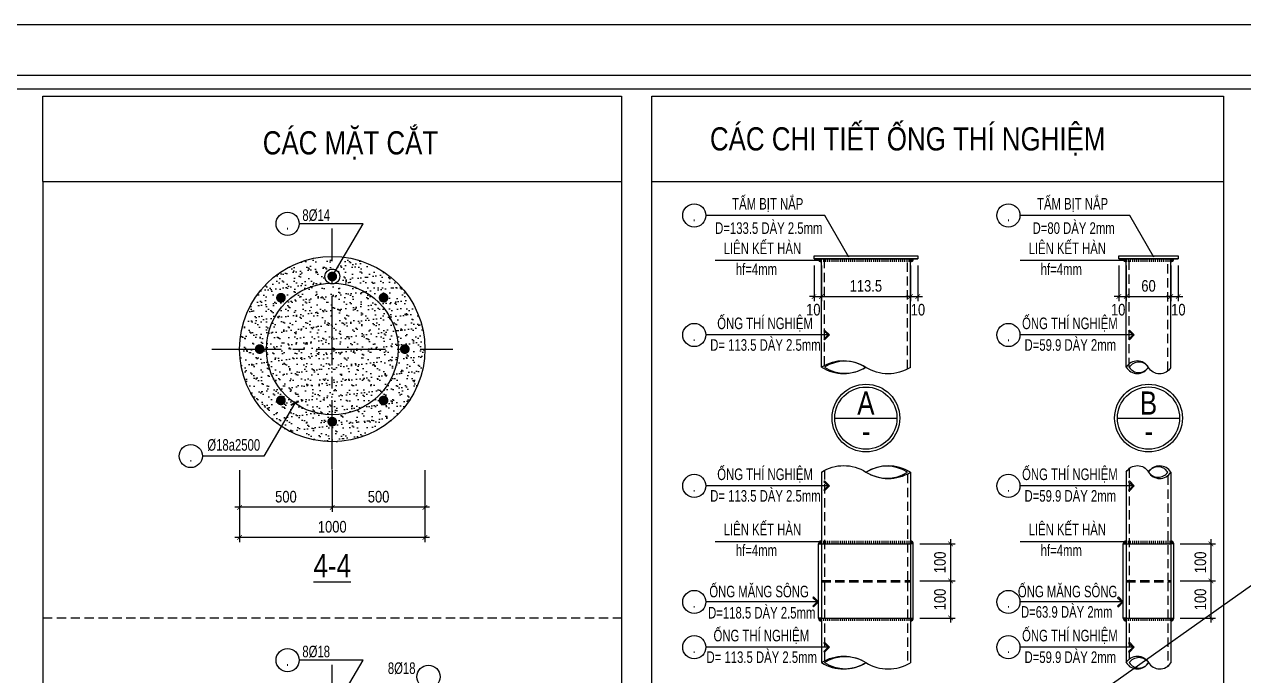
# Model space of a CAD drawing. Extents: x 171424 to 249266, y 74893 to 149166.
# Drawn here: x 204070 to 210649, y 114230 to 117743 of the extents above; entities that cross this region are included whole.
import ezdxf
from ezdxf.enums import TextEntityAlignment as Align

# ---------------------------------------------------------------- set-up
doc = ezdxf.new("R2010")
doc.units = 0
doc.header["$LTSCALE"] = 500
doc.header["$MEASUREMENT"] = 0
doc.header["$PDMODE"] = 3
doc.linetypes.add('CENTER2', pattern=[1.125, 0.75, -0.125, 0.125, -0.125])
doc.linetypes.add('HIDDEN', pattern=[0.375, 0.25, -0.125])
doc.layers.get('0').update_dxf_attribs({"linetype": 'CONTINUOUS'})
doc.layers.get('DEFPOINTS').update_dxf_attribs({"linetype": 'CONTINUOUS'})
for name, color, linetype in [('01.CDC.AXIS', 160, 'CENTER2'), ('02.CDC.DIM', 1, 'CONTINUOUS'), ('03.CDC.BORDER', 3, 'CONTINUOUS'), ('04.CDC.HIDDEN', 8, 'HIDDEN'), ('05.CDC.STEEL', 4, 'CONTINUOUS'), ('06.CDC.TEXT', 2, 'CONTINUOUS'), ('10.CDC.HATCH', 9, 'CONTINUOUS'), ('11.CDC.NOTE', 8, 'CONTINUOUS'), ('CDC-KHUNGTEN', 7, 'CONTINUOUS'), ('CDC.10.HATCH', 9, 'CONTINUOUS')]:
    doc.layers.add(name, color=color, linetype=linetype)
doc.layers.add('KCS_Plotter', color=11, linetype='CONTINUOUS', plot=False)
doc.styles.add('ARIAL', font='arial.ttf', dxfattribs={"width": 0.8})
doc.dimstyles.new('DIM25', dxfattribs={"dimscale": 25, "dimtxt": 2.5, "dimasz": 1, "dimexe": 1, "dimexo": 0, "dimgap": 1, "dimtad": 1, "dimdec": 0, "dimdsep": 46, "dimtxsty": 'ARIAL', "dimblk": 'ARCHTICK', "dimcen": 1, "dimdle": 1, "dimclrd": 1, "dimclre": 1, "dimclrt": 2, "dimadec": 0, "dimazin": 0, "dimtfac": 1, "dimtdec": 0, "dimtix": 1, "dimtmove": 2, "dimatfit": 3, "dimldrblk": 'ARCHTICK', "dimfxl": 1, "dimtolj": 1, "dimtzin": 0, "dimarcsym": 0})

# ---------------------------------------------------------------- blocks, each defined once
blk = doc.blocks.new('_ArchTick')
at = {"color": 0, "linetype": 'ByBlock', "const_width": 0.15}
blk.add_lwpolyline([(-0.5, -0.5), (0.5, 0.5)], dxfattribs=at)
blk = doc.blocks.new('*D552')
at = {"layer": '02.CDC.DIM', "color": 1, "lineweight": -2, "transparency": 16777216}
for p, q in [((205231.2, 115339.3), (205231.2, 114950.9)), ((206231.2, 115339.3), (206231.2, 114950.9)), ((206256.2, 114975.9), (205206.2, 114975.9))]:
    blk.add_line(p, q, dxfattribs=at)
at = {"layer": 'DEFPOINTS', "color": 0, "transparency": 16777216}
for p in [(205231.2, 115339.3), (206231.2, 115339.3), (205231.2, 114975.9)]:
    blk.add_point(p, dxfattribs=at)
at = {"layer": '02.CDC.DIM', "color": 1, "lineweight": -2, "transparency": 16777216, "xscale": 25, "yscale": 25, "zscale": 25, "rotation": 180}
blk.add_blockref('_ArchTick', (205231.2, 114975.9), dxfattribs=at)
at = {"layer": '02.CDC.DIM', "color": 1, "lineweight": -2, "transparency": 16777216, "xscale": 25, "yscale": 25, "zscale": 25}
blk.add_blockref('_ArchTick', (206231.2, 114975.9), dxfattribs=at)
at = {"layer": '02.CDC.DIM', "color": 2, "transparency": 16777216, "insert": (205731.2, 115032.8), "char_height": 62.5, "attachment_point": 5, "style": 'ARIAL'}
blk.add_mtext('\\A1;1000', dxfattribs=at)
blk = doc.blocks.new('*D553')
at = {"layer": '02.CDC.DIM', "color": 1, "lineweight": -2, "transparency": 16777216}
for p, q in [((205731.2, 115339.3), (205731.2, 115113)), ((206231.2, 115339.3), (206231.2, 115113)), ((206256.2, 115138), (205706.2, 115138))]:
    blk.add_line(p, q, dxfattribs=at)
at = {"layer": 'DEFPOINTS', "color": 0, "transparency": 16777216}
for p in [(205731.2, 115339.3), (206231.2, 115339.3), (205731.2, 115138)]:
    blk.add_point(p, dxfattribs=at)
at = {"layer": '02.CDC.DIM', "color": 1, "lineweight": -2, "transparency": 16777216, "xscale": 25, "yscale": 25, "zscale": 25, "rotation": 180}
blk.add_blockref('_ArchTick', (205731.2, 115138), dxfattribs=at)
at = {"layer": '02.CDC.DIM', "color": 1, "lineweight": -2, "transparency": 16777216, "xscale": 25, "yscale": 25, "zscale": 25}
blk.add_blockref('_ArchTick', (206231.2, 115138), dxfattribs=at)
at = {"layer": '02.CDC.DIM', "color": 2, "transparency": 16777216, "insert": (205981.2, 115194.9), "char_height": 62.5, "attachment_point": 5, "style": 'ARIAL'}
blk.add_mtext('\\A1;500', dxfattribs=at)
blk = doc.blocks.new('*D554')
at = {"layer": '02.CDC.DIM', "color": 1, "lineweight": -2, "transparency": 16777216}
for p, q in [((205231.2, 115339.3), (205231.2, 115113)), ((205731.2, 115322.9), (205731.2, 115113)), ((205756.2, 115138), (205206.2, 115138))]:
    blk.add_line(p, q, dxfattribs=at)
at = {"layer": 'DEFPOINTS', "color": 0, "transparency": 16777216}
for p in [(205231.2, 115339.3), (205731.2, 115322.9), (205231.2, 115138)]:
    blk.add_point(p, dxfattribs=at)
at = {"layer": '02.CDC.DIM', "color": 1, "lineweight": -2, "transparency": 16777216, "xscale": 25, "yscale": 25, "zscale": 25, "rotation": 180}
blk.add_blockref('_ArchTick', (205231.2, 115138), dxfattribs=at)
at = {"layer": '02.CDC.DIM', "color": 1, "lineweight": -2, "transparency": 16777216, "xscale": 25, "yscale": 25, "zscale": 25}
blk.add_blockref('_ArchTick', (205731.2, 115138), dxfattribs=at)
at = {"layer": '02.CDC.DIM', "color": 2, "transparency": 16777216, "insert": (205481.2, 115194.9), "char_height": 62.5, "attachment_point": 5, "style": 'ARIAL'}
blk.add_mtext('\\A1;500', dxfattribs=at)
blk = doc.blocks.new('*D880')
at = {"layer": '02.CDC.DIM', "color": 1, "lineweight": -2, "transparency": 16777216}
for p, q in [((210473.1, 114965.9), (210473.1, 114716.3)), ((210307.7, 114940.9), (210498.1, 114940.9)), ((210307.7, 114741.3), (210498.1, 114741.3))]:
    blk.add_line(p, q, dxfattribs=at)
at = {"layer": 'DEFPOINTS', "color": 0, "transparency": 16777216}
for p in [(210307.7, 114940.9), (210307.7, 114741.3), (210473.1, 114741.3)]:
    blk.add_point(p, dxfattribs=at)
at = {"layer": '02.CDC.DIM', "color": 1, "lineweight": -2, "transparency": 16777216, "xscale": 25, "yscale": 25, "zscale": 25}
for p, rotation in [((210473.1, 114940.9), 90), ((210473.1, 114741.3), 270)]:
    blk.add_blockref('_ArchTick', p, dxfattribs=dict(at, rotation=rotation))
at = {"layer": '02.CDC.DIM', "color": 2, "transparency": 16777216, "insert": (210416.2, 114841.1), "char_height": 62.5, "attachment_point": 5, "rotation": 90, "style": 'ARIAL'}
blk.add_mtext('\\A1;100', dxfattribs=at)
blk = doc.blocks.new('*D881')
at = {"layer": '02.CDC.DIM', "color": 1, "lineweight": -2, "transparency": 16777216}
for p, q in [((210473.1, 114766.3), (210473.1, 114515.9)), ((210307.7, 114741.3), (210498.1, 114741.3)), ((210307.7, 114540.9), (210498.1, 114540.9))]:
    blk.add_line(p, q, dxfattribs=at)
at = {"layer": 'DEFPOINTS', "color": 0, "transparency": 16777216}
for p in [(210307.7, 114741.3), (210307.7, 114540.9), (210473.1, 114540.9)]:
    blk.add_point(p, dxfattribs=at)
at = {"layer": '02.CDC.DIM', "color": 1, "lineweight": -2, "transparency": 16777216, "xscale": 25, "yscale": 25, "zscale": 25}
for p, rotation in [((210473.1, 114741.3), 90), ((210473.1, 114540.9), 270)]:
    blk.add_blockref('_ArchTick', p, dxfattribs=dict(at, rotation=rotation))
at = {"layer": '02.CDC.DIM', "color": 2, "transparency": 16777216, "insert": (210416.2, 114641.1), "char_height": 62.5, "attachment_point": 5, "rotation": 90, "style": 'ARIAL'}
blk.add_mtext('\\A1;100', dxfattribs=at)
blk = doc.blocks.new('*D882')
at = {"layer": '02.CDC.DIM', "color": 1, "lineweight": -2, "transparency": 16777216}
for p, q in [((209067.9, 114965.9), (209067.9, 114716.3)), ((208902.5, 114940.9), (209092.9, 114940.9)), ((208902.5, 114741.3), (209092.9, 114741.3))]:
    blk.add_line(p, q, dxfattribs=at)
at = {"layer": 'DEFPOINTS', "color": 0, "transparency": 16777216}
for p in [(208902.5, 114940.9), (208902.5, 114741.3), (209067.9, 114741.3)]:
    blk.add_point(p, dxfattribs=at)
at = {"layer": '02.CDC.DIM', "color": 1, "lineweight": -2, "transparency": 16777216, "xscale": 25, "yscale": 25, "zscale": 25}
for p, rotation in [((209067.9, 114940.9), 90), ((209067.9, 114741.3), 270)]:
    blk.add_blockref('_ArchTick', p, dxfattribs=dict(at, rotation=rotation))
at = {"layer": '02.CDC.DIM', "color": 2, "transparency": 16777216, "insert": (209011, 114841.1), "char_height": 62.5, "attachment_point": 5, "rotation": 90, "style": 'ARIAL'}
blk.add_mtext('\\A1;100', dxfattribs=at)
blk = doc.blocks.new('*D883')
at = {"layer": '02.CDC.DIM', "color": 1, "lineweight": -2, "transparency": 16777216}
for p, q in [((209067.9, 114766.3), (209067.9, 114515.9)), ((208902.5, 114741.3), (209092.9, 114741.3)), ((208902.5, 114540.9), (209092.9, 114540.9))]:
    blk.add_line(p, q, dxfattribs=at)
at = {"layer": 'DEFPOINTS', "color": 0, "transparency": 16777216}
for p in [(208902.5, 114741.3), (208902.5, 114540.9), (209067.9, 114540.9)]:
    blk.add_point(p, dxfattribs=at)
at = {"layer": '02.CDC.DIM', "color": 1, "lineweight": -2, "transparency": 16777216, "xscale": 25, "yscale": 25, "zscale": 25}
for p, rotation in [((209067.9, 114741.3), 90), ((209067.9, 114540.9), 270)]:
    blk.add_blockref('_ArchTick', p, dxfattribs=dict(at, rotation=rotation))
at = {"layer": '02.CDC.DIM', "color": 2, "transparency": 16777216, "insert": (209011, 114641.1), "char_height": 62.5, "attachment_point": 5, "rotation": 90, "style": 'ARIAL'}
blk.add_mtext('\\A1;100', dxfattribs=at)
blk = doc.blocks.new('*D890')
at = {"layer": '02.CDC.DIM', "color": 1, "lineweight": -2, "transparency": 16777216}
for p, q in [((208331, 116441.7), (208331, 116250.2)), ((208371, 116441.7), (208371, 116250.2)), ((208331, 116275.2), (208306, 116275.2)), ((208331, 116275.2), (208371, 116275.2)), ((208371, 116275.2), (208396, 116275.2))]:
    blk.add_line(p, q, dxfattribs=at)
at = {"layer": 'DEFPOINTS', "color": 0, "transparency": 16777216}
for p in [(208331, 116441.7), (208371, 116441.7), (208371, 116275.2)]:
    blk.add_point(p, dxfattribs=at)
at = {"layer": '02.CDC.DIM', "color": 1, "lineweight": -2, "transparency": 16777216, "xscale": 25, "yscale": 25, "zscale": 25}
blk.add_blockref('_ArchTick', (208331, 116275.2), dxfattribs=at)
at = {"layer": '02.CDC.DIM', "color": 1, "lineweight": -2, "transparency": 16777216, "xscale": 25, "yscale": 25, "zscale": 25, "rotation": 180}
blk.add_blockref('_ArchTick', (208371, 116275.2), dxfattribs=at)
at = {"layer": '02.CDC.DIM', "color": 2, "transparency": 16777216, "insert": (208327.2, 116203.7), "char_height": 62.5, "attachment_point": 5, "style": 'ARIAL'}
blk.add_mtext('\\A1;10', dxfattribs=at)
blk = doc.blocks.new('*D891')
at = {"layer": '02.CDC.DIM', "color": 1, "lineweight": -2, "transparency": 16777216}
for p, q in [((208371, 116441.7), (208371, 116250.2)), ((208851, 116441.7), (208851, 116250.2)), ((208346, 116275.2), (208876, 116275.2))]:
    blk.add_line(p, q, dxfattribs=at)
at = {"layer": 'DEFPOINTS', "color": 0, "transparency": 16777216}
for p in [(208371, 116441.7), (208851, 116441.7), (208851, 116275.2)]:
    blk.add_point(p, dxfattribs=at)
at = {"layer": '02.CDC.DIM', "color": 1, "lineweight": -2, "transparency": 16777216, "xscale": 25, "yscale": 25, "zscale": 25, "rotation": 180}
blk.add_blockref('_ArchTick', (208371, 116275.2), dxfattribs=at)
at = {"layer": '02.CDC.DIM', "color": 1, "lineweight": -2, "transparency": 16777216, "xscale": 25, "yscale": 25, "zscale": 25}
blk.add_blockref('_ArchTick', (208851, 116275.2), dxfattribs=at)
at = {"layer": '02.CDC.DIM', "color": 2, "transparency": 16777216, "insert": (208611, 116332.2), "char_height": 62.5, "attachment_point": 5, "style": 'ARIAL'}
blk.add_mtext('\\A1;113.5', dxfattribs=at)
blk = doc.blocks.new('*D892')
at = {"layer": '02.CDC.DIM', "color": 1, "lineweight": -2, "transparency": 16777216}
for p, q in [((208851, 116441.7), (208851, 116250.2)), ((208891, 116441.7), (208891, 116250.2)), ((208851, 116275.2), (208826, 116275.2)), ((208851, 116275.2), (208891, 116275.2)), ((208891, 116275.2), (208916, 116275.2))]:
    blk.add_line(p, q, dxfattribs=at)
at = {"layer": 'DEFPOINTS', "color": 0, "transparency": 16777216}
for p in [(208851, 116441.7), (208891, 116441.7), (208891, 116275.2)]:
    blk.add_point(p, dxfattribs=at)
at = {"layer": '02.CDC.DIM', "color": 1, "lineweight": -2, "transparency": 16777216, "xscale": 25, "yscale": 25, "zscale": 25}
blk.add_blockref('_ArchTick', (208851, 116275.2), dxfattribs=at)
at = {"layer": '02.CDC.DIM', "color": 1, "lineweight": -2, "transparency": 16777216, "xscale": 25, "yscale": 25, "zscale": 25, "rotation": 180}
blk.add_blockref('_ArchTick', (208891, 116275.2), dxfattribs=at)
at = {"layer": '02.CDC.DIM', "color": 2, "transparency": 16777216, "insert": (208891.9, 116203.7), "char_height": 62.5, "attachment_point": 5, "style": 'ARIAL'}
blk.add_mtext('\\A1;10', dxfattribs=at)
blk = doc.blocks.new('*D893')
at = {"layer": '02.CDC.DIM', "color": 1, "lineweight": -2, "transparency": 16777216}
for p, q in [((209976.2, 116441.7), (209976.2, 116250.2)), ((210016.2, 116441.7), (210016.2, 116250.2)), ((209976.2, 116275.2), (209951.2, 116275.2)), ((209976.2, 116275.2), (210016.2, 116275.2)), ((210016.2, 116275.2), (210041.2, 116275.2))]:
    blk.add_line(p, q, dxfattribs=at)
at = {"layer": 'DEFPOINTS', "color": 0, "transparency": 16777216}
for p in [(209976.2, 116441.7), (210016.2, 116441.7), (210016.2, 116275.2)]:
    blk.add_point(p, dxfattribs=at)
at = {"layer": '02.CDC.DIM', "color": 1, "lineweight": -2, "transparency": 16777216, "xscale": 25, "yscale": 25, "zscale": 25}
blk.add_blockref('_ArchTick', (209976.2, 116275.2), dxfattribs=at)
at = {"layer": '02.CDC.DIM', "color": 1, "lineweight": -2, "transparency": 16777216, "xscale": 25, "yscale": 25, "zscale": 25, "rotation": 180}
blk.add_blockref('_ArchTick', (210016.2, 116275.2), dxfattribs=at)
at = {"layer": '02.CDC.DIM', "color": 2, "transparency": 16777216, "insert": (209972.4, 116203.7), "char_height": 62.5, "attachment_point": 5, "style": 'ARIAL'}
blk.add_mtext('\\A1;10', dxfattribs=at)
blk = doc.blocks.new('*D894')
at = {"layer": '02.CDC.DIM', "color": 1, "lineweight": -2, "transparency": 16777216}
for p, q in [((210016.2, 116441.7), (210016.2, 116250.2)), ((210256.2, 116441.7), (210256.2, 116250.2)), ((209991.2, 116275.2), (210281.2, 116275.2))]:
    blk.add_line(p, q, dxfattribs=at)
at = {"layer": 'DEFPOINTS', "color": 0, "transparency": 16777216}
for p in [(210016.2, 116441.7), (210256.2, 116441.7), (210256.2, 116275.2)]:
    blk.add_point(p, dxfattribs=at)
at = {"layer": '02.CDC.DIM', "color": 1, "lineweight": -2, "transparency": 16777216, "xscale": 25, "yscale": 25, "zscale": 25, "rotation": 180}
blk.add_blockref('_ArchTick', (210016.2, 116275.2), dxfattribs=at)
at = {"layer": '02.CDC.DIM', "color": 1, "lineweight": -2, "transparency": 16777216, "xscale": 25, "yscale": 25, "zscale": 25}
blk.add_blockref('_ArchTick', (210256.2, 116275.2), dxfattribs=at)
at = {"layer": '02.CDC.DIM', "color": 2, "transparency": 16777216, "insert": (210136.2, 116332.1), "char_height": 62.5, "attachment_point": 5, "style": 'ARIAL'}
blk.add_mtext('\\A1;60', dxfattribs=at)
blk = doc.blocks.new('*D895')
at = {"layer": '02.CDC.DIM', "color": 1, "lineweight": -2, "transparency": 16777216}
for p, q in [((210256.2, 116441.7), (210256.2, 116250.2)), ((210296.2, 116441.7), (210296.2, 116250.2)), ((210256.2, 116275.2), (210231.2, 116275.2)), ((210256.2, 116275.2), (210296.2, 116275.2)), ((210296.2, 116275.2), (210321.2, 116275.2))]:
    blk.add_line(p, q, dxfattribs=at)
at = {"layer": 'DEFPOINTS', "color": 0, "transparency": 16777216}
for p in [(210256.2, 116441.7), (210296.2, 116441.7), (210296.2, 116275.2)]:
    blk.add_point(p, dxfattribs=at)
at = {"layer": '02.CDC.DIM', "color": 1, "lineweight": -2, "transparency": 16777216, "xscale": 25, "yscale": 25, "zscale": 25}
blk.add_blockref('_ArchTick', (210256.2, 116275.2), dxfattribs=at)
at = {"layer": '02.CDC.DIM', "color": 1, "lineweight": -2, "transparency": 16777216, "xscale": 25, "yscale": 25, "zscale": 25, "rotation": 180}
blk.add_blockref('_ArchTick', (210296.2, 116275.2), dxfattribs=at)
at = {"layer": '02.CDC.DIM', "color": 2, "transparency": 16777216, "insert": (210297.2, 116203.7), "char_height": 62.5, "attachment_point": 5, "style": 'ARIAL'}
blk.add_mtext('\\A1;10', dxfattribs=at)
blk = doc.blocks.new('KHUNG A1')
at = {"layer": 'CDC-KHUNGTEN'}
blk.add_lwpolyline([(10366.22, 712.17), (10366.22, 1278.17), (9655.22, 1278.17), (9655.22, 712.17)], close=True, dxfattribs=at)
at = {"layer": 'CDC.10.HATCH', "color": 8}
blk.add_lwpolyline([(9652.22, 709.17), (10447.22, 709.17), (10447.22, 1281.17), (9652.22, 1281.17)], close=True, dxfattribs=at)
at = {"layer": 'DEFPOINTS', "color": 1}
blk.add_lwpolyline([(9617.22, 698.17), (9617.22, 1292.17), (10458.22, 1292.17), (10458.22, 698.17), (9617.22, 698.17)], close=True, dxfattribs=at)

msp = doc.modelspace()

# ---------------------------------------------------------------- hatches: boundary and pattern name
at = {"layer": '10.CDC.HATCH'}
h = msp.add_hatch(dxfattribs=at)
h.set_pattern_fill('AR-SAND', color=256, scale=30, style=0)
h.set_pattern_definition([(37.5, (106445.53, 53262.434), (-1.8898, 57.804713), [0, -45.6, 0, -51, 0, -48.75]), (7.5, (106445.53, 53262.43), (53.0933, 84.66438), [0, -24.6, 0, -41.1, 0, -15.75]), (327.5, (106408.63, 53262.434), (93.424256, 0.169772), [0, -15, 0, -54, 0, -70.5]), (317.5, (106408.63, 53262.43), (90.1838, 26.330267), [0, -7.5, 0, -35.4, 0, -40.5])])
h.paths.add_polyline_path([(205715.85, 116346.17, -0.302883), (205691.22, 116383.1, -0.4142136), (205731.22, 116423.09), (205731.22, 116491.5, 0.4142136), (205231.22, 115991.5), (205326.5, 115991.5, -0.4142136), (205339.62, 116004.63, -0.4142136), (205352.75, 115991.5), (205376.22, 115991.5, -0.4015856)])
h.paths.add_polyline_path([(205445.04, 116259.12, -1), (205463.6, 116277.68, -1)], flags=16)
h.paths.add_polyline_path([(205731.22, 116343.1, -0.0989202), (205715.85, 116346.17, 0.4015856), (205376.22, 115991.5), (205731.22, 115991.5)], flags=17)
h.paths.add_polyline_path([(205746.58, 116346.17, -0.0989202), (205731.22, 116343.1), (205731.22, 115991.5), (206086.22, 115991.5, 0.4015856)])
h.paths.add_polyline_path([(205792.53, 116487.73), (205751.44, 116417.6, -0.266226), (205771.21, 116383.1, -0.302883), (205746.58, 116346.17, -0.4015856), (206086.22, 115991.5), (206109.68, 115991.5, -0.4142136), (206122.81, 116004.63, -0.4142136), (206135.93, 115991.5), (206231.22, 115991.5, 0.3786494)])
h.paths.add_polyline_path([(205998.83, 116277.68, -1), (206017.39, 116259.12, -1)], flags=16)
h.paths.add_polyline_path([(206231.22, 115991.5), (206135.93, 115991.5, -0.4142136), (206122.81, 115978.38, -0.4142136), (206109.68, 115991.5), (206086.22, 115991.5, -0.4142136), (205731.22, 115636.5), (205731.22, 115613.03, -0.4142136), (205744.34, 115599.91, -0.4142136), (205731.22, 115586.78), (205731.22, 115491.5, 0.4142136)])
h.paths.add_polyline_path([(206017.39, 115723.88, -1), (205998.83, 115705.32, -1)], flags=16)
h.paths.add_polyline_path([(206086.22, 115991.5), (205731.22, 115991.5), (205731.22, 115636.5, 0.4142136)], flags=17)
h.paths.add_polyline_path([(205731.22, 115991.5), (205376.22, 115991.5, 0.4142136), (205731.22, 115636.5)])
h.paths.add_polyline_path([(205718.09, 115599.91, -0.4142136), (205731.22, 115613.03), (205731.22, 115636.5, -0.1525661), (205529.13, 115699.63), (205455.68, 115574.28, 0.1469585), (205731.22, 115491.5), (205731.22, 115586.78, -0.4142136)])
h.paths.add_polyline_path([(205376.22, 115991.5), (205352.75, 115991.5, -0.4142136), (205339.62, 115978.38, -0.4142136), (205326.5, 115991.5), (205231.22, 115991.5, 0.2519202), (205455.68, 115574.28), (205529.13, 115699.63, -0.2460955)])
h.paths.add_polyline_path([(205445.04, 115723.88, -1), (205463.6, 115705.32, -1)], flags=16)
for points in [[(208370.98, 116461.89, -0.4142136), (208354.98, 116477.89), (208370.98, 116477.89)], [(208850.98, 116461.89), (208850.98, 116477.89), (208866.98, 116477.89, -0.4142136)], [(210016.2, 116461.89, -0.4142136), (210000.2, 116477.89), (210016.2, 116477.89)], [(210256.2, 116461.89), (210256.2, 116477.89), (210272.2, 116477.89, -0.4142136)], [(208370.98, 114956.87, 0.4142136), (208354.98, 114940.87), (208370.98, 114940.87)], [(208850.98, 114956.87), (208850.98, 114940.87), (208866.98, 114940.87, 0.4142136)], [(210016.2, 114956.87, 0.4142136), (210000.2, 114940.87), (210016.2, 114940.87)], [(210256.2, 114956.87), (210256.2, 114940.87), (210272.2, 114940.87, 0.4142136)], [(208370.98, 114540.87), (208354.98, 114540.87, 0.4142136), (208370.98, 114524.87)], [(208866.98, 114540.87), (208850.98, 114540.87), (208850.98, 114524.87, 0.4142136)], [(210016.2, 114540.87), (210000.2, 114540.87, 0.4142136), (210016.2, 114524.87)], [(210272.2, 114540.87), (210256.2, 114540.87), (210256.2, 114524.87, 0.4142136)]]:
    msp.add_hatch(color=256, dxfattribs=at).paths.add_polyline_path(points)
h = msp.add_hatch(dxfattribs=at)
h.set_pattern_fill('ANSI31', color=256, scale=90, angle=45, style=0)
h.set_pattern_definition([(270, (117528.173, 145686.033), (-11.25, -2e-15), [])])
h.paths.add_polyline_path([(208850.98, 116461.89), (208370.98, 116461.89), (208370.98, 116477.89), (208850.98, 116477.89)])
h = msp.add_hatch(dxfattribs=at)
h.set_pattern_fill('ANSI31', color=256, scale=90, angle=45, style=0)
h.set_pattern_definition([(270, (117497.028, 143608.096), (-11.25, -2e-15), [])])
h.paths.add_polyline_path([(210256.2, 116461.89), (210016.2, 116461.89), (210016.2, 116477.89), (210256.2, 116477.89)])
h = msp.add_hatch(dxfattribs=at)
h.set_pattern_fill('ANSI31', color=256, scale=90, angle=45, style=0)
h.set_pattern_definition([(90, (117528.173, 85732.723), (-11.25, 2e-15), [])])
h.paths.add_polyline_path([(208850.98, 114956.87), (208370.98, 114956.87), (208370.98, 114940.87), (208850.98, 114940.87)])
h = msp.add_hatch(dxfattribs=at)
h.set_pattern_fill('ANSI31', color=256, scale=90, angle=45, style=0)
h.set_pattern_definition([(90, (117497.028, 85732.723), (-11.25, 2e-15), [])])
h.paths.add_polyline_path([(210256.2, 114956.87), (210016.2, 114956.87), (210016.2, 114940.87), (210256.2, 114940.87)])
h = msp.add_hatch(dxfattribs=at)
h.set_pattern_fill('ANSI31', color=256, scale=90, angle=45, style=0)
h.set_pattern_definition([(270, (117528.173, 143749.011), (-11.25, -2e-15), [])])
h.paths.add_polyline_path([(208850.98, 114524.87), (208370.98, 114524.87), (208370.98, 114540.87), (208850.98, 114540.87)])
h = msp.add_hatch(dxfattribs=at)
h.set_pattern_fill('ANSI31', color=256, scale=90, angle=45, style=0)
h.set_pattern_definition([(270, (117497.028, 143749.011), (-11.25, -2e-15), [])])
h.paths.add_polyline_path([(210256.2, 114524.87), (210016.2, 114524.87), (210016.2, 114540.87), (210256.2, 114540.87)])

# ---------------------------------------------------------------- linework, layer by layer
at = {"layer": '01.CDC.AXIS'}
for p, q in [((205731.22, 115341.5), (205731.22, 116641.5)), ((205081.22, 115991.5), (206381.22, 115991.5)), ((205731.22, 112987.5), (205731.22, 114287.5))]:
    msp.add_line(p, q, dxfattribs=at)
at = {"layer": '03.CDC.BORDER'}
for p, q in [((204169.73, 116895.41), (204169.73, 117355.41)), ((204169.73, 116895.41), (204169.73, 107279.41)), ((204169.73, 116895.41), (207292.7, 116895.41)), ((207455.04, 116895.41), (210540.34, 116895.41)), ((208330.98, 116477.89), (208890.98, 116477.89)), ((208370.98, 115893.85), (208370.98, 116477.89)), ((208850.98, 115893.85), (208850.98, 116477.89)), ((209976.2, 116477.89), (210296.2, 116477.89)), ((210016.2, 115893.85), (210016.2, 116477.89)), ((210256.2, 115893.85), (210256.2, 116477.89)), ((208370.98, 115328.39), (208370.98, 114743.48)), ((208850.98, 115327.52), (208850.98, 114743.48)), ((210016.2, 115328.39), (210016.2, 114743.48)), ((210256.2, 115327.52), (210256.2, 114743.48)), ((208370.98, 114940.87), (208850.98, 114940.87)), ((210016.2, 114940.87), (210256.2, 114940.87)), ((208370.98, 114736.35), (208370.98, 114300.71)), ((208850.98, 114736.35), (208850.98, 114299.85)), ((210016.2, 114736.35), (210016.2, 114300.71)), ((210256.2, 114736.35), (210256.2, 114299.85)), ((208370.98, 114540.87), (208850.98, 114540.87)), ((210016.2, 114540.87), (210256.2, 114540.87))]:
    msp.add_line(p, q, dxfattribs=at)
msp.add_lwpolyline([(204169.73, 117355.41), (207292.7, 117355.41), (207292.7, 107279.41), (204169.73, 107279.41)], dxfattribs=at)
for points in [[(207455.04, 117355.41), (210540.34, 117355.41), (210540.34, 112426.68), (207455.04, 112426.68)], [(208330.98, 116477.89), (208330.98, 116493.89), (208890.98, 116493.89), (208890.98, 116477.89)], [(209976.2, 116477.89), (209976.2, 116493.89), (210296.2, 116493.89), (210296.2, 116477.89)], [(208370.98, 114540.87), (208354.98, 114540.87), (208354.98, 114940.87), (208370.98, 114940.87)], [(208850.98, 114540.87), (208866.98, 114540.87), (208866.98, 114940.87), (208850.98, 114940.87)], [(210016.2, 114540.87), (210000.2, 114540.87), (210000.2, 114940.87), (210016.2, 114940.87)], [(210256.2, 114540.87), (210272.2, 114540.87), (210272.2, 114940.87), (210256.2, 114940.87)]]:
    msp.add_lwpolyline(points, close=True, dxfattribs=at)
msp.add_circle((205731.22, 115991.5), 500, dxfattribs=at)
at = {"layer": '04.CDC.HIDDEN', "ltscale": 0.4}
for p, q in [((208386.98, 115902.86), (208386.98, 116477.89)), ((208834.98, 115883.79), (208834.98, 116477.89)), ((210032.2, 115893.85), (210032.2, 116477.89)), ((210240.2, 115874.1), (210240.2, 116477.89)), ((210032.2, 115347.27), (210032.2, 114743.48)), ((208386.98, 115337.58), (208386.98, 114743.48)), ((208834.98, 115318.51), (208834.98, 114743.48)), ((210240.2, 115309.09), (210240.2, 114743.48)), ((208370.98, 114743.48), (208850.98, 114743.48)), ((208370.98, 114736.35), (208850.98, 114736.35)), ((208386.98, 114736.35), (208386.98, 114309.91)), ((208834.98, 114736.35), (208834.98, 114290.83)), ((210016.2, 114743.48), (210256.2, 114743.48)), ((210016.2, 114736.35), (210256.2, 114736.35)), ((210032.2, 114736.35), (210032.2, 114319.6)), ((210240.2, 114736.35), (210240.2, 114281.41)), ((204169.73, 114541.41), (207292.7, 114541.41))]:
    msp.add_line(p, q, dxfattribs=at)
at = {"layer": '05.CDC.STEEL', "const_width": 26.25}
for points in [[(205744.34, 116383.1, 1), (205718.09, 116383.1, 1)], [(205463.6, 116277.68, 1), (205445.04, 116259.12, 1)], [(206017.39, 116259.12, 1), (205998.83, 116277.68, 1)], [(205339.62, 116004.63, 1), (205339.62, 115978.38, 1)], [(206122.81, 115978.38, 1), (206122.81, 116004.63, 1)], [(205445.04, 115723.88, 1), (205463.6, 115705.32, 1)], [(205998.83, 115705.32, 1), (206017.39, 115723.88, 1)], [(205718.09, 115599.91, 1), (205744.34, 115599.91, 1)]]:
    msp.add_lwpolyline(points, format="xyb", close=True, dxfattribs=at)
at = {"layer": '05.CDC.STEEL'}
msp.add_circle((205731.22, 115991.5), 355, dxfattribs=at)
for centre, start, end in [((208370.98, 116477.89), 180, 270), ((208850.98, 116477.89), 270, 0), ((210016.2, 116477.89), 180, 270), ((210256.2, 116477.89), 270, 0), ((208370.98, 114940.87), 90, 180), ((208850.98, 114940.87), 0, 90), ((210016.2, 114940.87), 90, 180), ((210256.2, 114940.87), 0, 90), ((208370.98, 114540.87), 180, 270), ((208850.98, 114540.87), 270, 0), ((210016.2, 114540.87), 180, 270), ((210256.2, 114540.87), 270, 0)]:
    msp.add_arc(centre, 16, start, end, dxfattribs=at)
at = {"layer": '10.CDC.HATCH'}
for centre in [(208610.98, 115619.29), (210136.2, 115619.37)]:
    msp.add_circle(centre, 182.71, dxfattribs=at)
at = {"layer": '11.CDC.NOTE'}
for p, q in [((208359.67, 116468.48), (207797.66, 116468.48)), ((210004.89, 116468.48), (209442.87, 116468.48)), ((208443.28, 115619.29), (208778.69, 115619.29)), ((209968.49, 115619.37), (210303.91, 115619.37)), ((208359.67, 114952.18), (207797.66, 114952.18)), ((210004.89, 114952.18), (209442.87, 114952.18))]:
    msp.add_line(p, q, dxfattribs=at)
for points in [[(205731.22, 116383.1), (205897.92, 116667.6), (205552.78, 116667.6)], [(208519.66, 116487.08), (208390.17, 116712.42), (207747.4, 116712.42)], [(210164.88, 116487.08), (210035.38, 116712.42), (209442.61, 116712.42)], [(208414.39, 116067.55), (208387.67, 116040.82), (208383.21, 116045.28), (208408.09, 116067.55), (208383.21, 116089.83), (208387.67, 116094.28), (208414.39, 116067.55), (208414.39, 116067.55), (207747.4, 116067.55)], [(210059.61, 116067.55), (210032.88, 116040.82), (210028.43, 116045.28), (210053.31, 116067.55), (210028.43, 116089.83), (210032.88, 116094.28), (210059.61, 116067.55), (210059.61, 116067.55), (209442.61, 116067.55)], [(205529.13, 115699.63), (205362.13, 115414.63), (205030.18, 115414.63)], [(208414.39, 115253.47), (208387.67, 115280.19), (208383.21, 115275.74), (208408.09, 115253.47), (208383.21, 115231.19), (208387.67, 115226.74), (208414.39, 115253.47), (208414.39, 115253.47), (207747.4, 115253.47)], [(210059.61, 115253.47), (210032.88, 115280.19), (210028.43, 115275.74), (210053.31, 115253.47), (210028.43, 115231.19), (210032.88, 115226.74), (210059.61, 115253.47), (210059.61, 115253.47), (209442.61, 115253.47)], [(208354.98, 114627.58), (208328.26, 114654.31), (208323.8, 114649.86), (208348.68, 114627.58), (208323.8, 114605.31), (208328.26, 114600.85), (208354.98, 114627.58), (208354.98, 114627.58), (207747.4, 114627.58)], [(210000.2, 114627.58), (209973.47, 114654.31), (209969.02, 114649.86), (209993.9, 114627.58), (209969.02, 114605.31), (209973.47, 114600.85), (210000.2, 114627.58), (210000.2, 114627.58), (209442.61, 114627.58)], [(208414.39, 114383.47), (208387.67, 114410.2), (208383.21, 114405.75), (208408.09, 114383.47), (208383.21, 114361.2), (208387.67, 114356.74), (208414.39, 114383.47), (208414.39, 114383.47), (207747.4, 114383.47)], [(210059.61, 114383.47), (210032.88, 114410.2), (210028.43, 114405.75), (210053.31, 114383.47), (210028.43, 114361.2), (210032.88, 114356.74), (210059.61, 114383.47), (210059.61, 114383.47), (209442.61, 114383.47)], [(205731.22, 114029.1), (205897.92, 114313.6), (205552.78, 114313.6)]]:
    msp.add_lwpolyline(points, dxfattribs=at)
for points in [[(208850.98, 115892.99, -0.2889796), (208610.73, 115892.99, 0.2859795), (208370.98, 115893.85, 0.5725531)], [(208370.98, 115893.85, 0.2823727), (208609.78, 115893.58, 0.2823727)], [(208610.73, 115892.99, 0.2918231), (208386.98, 115893.85)], [(208386.98, 115893.85, 0.2888372), (208609.78, 115893.58, 0.129847)], [(210256.2, 115892.99, -0.5773503), (210135.95, 115892.99, 0.5725531), (210016.2, 115893.85, 0.5725531)], [(210016.2, 115893.85, 0.5677757), (210135.44, 115893.85, 0.5677757)], [(210135.95, 115892.99, 0.54159), (210032.2, 115893.85)], [(210032.2, 115893.85, 0.553437), (210135.41, 115893.8, 0.219216)], [(208370.98, 115328.39, -0.2889796), (208611.24, 115328.39, 0.2859795), (208850.98, 115327.52, 0.5725531)], [(208850.98, 115327.52, 0.2823727), (208612.19, 115327.79, 0.2823727)], [(208834.98, 115327.52, 0.2888372), (208612.19, 115327.79, 0.129847)], [(210016.2, 115328.39, -0.5773503), (210136.45, 115328.39, 0.5725531), (210256.2, 115327.52, 0.5725531)], [(210256.2, 115327.52, 0.5555373), (210136.32, 115328.62, 0.5677757)], [(210240.2, 115327.52, 0.5396883), (210136.32, 115328.62, 0.219216)], [(208612.19, 115327.79, 0.2903987), (208834.98, 115327.52)], [(210136.45, 115328.39, 0.54159), (210240.2, 115327.52)], [(208370.98, 114300.71, -0.2889796), (208611.24, 114300.71, 0.2859795), (208850.98, 114299.85, 0.5725531)], [(208370.98, 114300.71, 0.2889796), (208611.24, 114300.71, 0.5677757)], [(208386.98, 114300.71, -0.2956031), (208611.24, 114300.71, -0.1325433)], [(208386.98, 114300.71, 0.2956031), (208611.24, 114300.71, 0.1325433)], [(210016.2, 114300.71, -0.5773503), (210136.45, 114300.71, 0.5725531), (210256.2, 114299.85, 0.5725531)], [(210016.2, 114300.71, 0.5773503), (210136.45, 114300.71, 0.5677757)], [(210032.2, 114300.71, -0.5400706), (210136.45, 114300.71, -0.2372346)], [(210032.2, 114300.71, 0.5719263), (210136.45, 114300.71, 0.2372346)]]:
    msp.add_lwpolyline(points, format="xyb", dxfattribs=at)
at = {"layer": '11.CDC.NOTE', "const_width": 10}
msp.add_lwpolyline([(205507.13, 115689.38), (205551.13, 115709.89)], dxfattribs=at)
at = {"layer": '11.CDC.NOTE'}
for centre, radius in [((205490.28, 116667.6), 62.5), ((207684.9, 116712.42), 62.5), ((209380.11, 116712.42), 62.5), ((205731.22, 116383.1), 40), ((207684.9, 116067.55), 62.5), ((209380.11, 116067.55), 62.5), ((208610.98, 115619.29), 167.71), ((210136.2, 115619.37), 167.71), ((204967.68, 115414.63), 62.5), ((207684.9, 115253.47), 62.5), ((209380.11, 115253.47), 62.5), ((207684.9, 114627.58), 62.5), ((209380.11, 114627.58), 62.5), ((207684.9, 114383.47), 62.5), ((209380.11, 114383.47), 62.5), ((205490.28, 114313.6), 62.5), ((206250.45, 114223.75), 62.5)]:
    msp.add_circle(centre, radius, dxfattribs=at)
at = {"layer": 'KCS_Plotter'}
msp.add_line((193948.44, 102892.91), (214973.44, 117742.91), dxfattribs=at)

# ---------------------------------------------------------------- block references
at = {"xscale": 25, "yscale": 25, "zscale": 25}
msp.add_blockref('KHUNG A1', (-46482.15, 85438.58), dxfattribs=at)

# ---------------------------------------------------------------- texts
at = {"layer": '06.CDC.TEXT', "style": 'ARIAL'}
for s, height, width, p in [('CÁC MẶT CẮT', 125, 0.8, (205829.48, 117041.53)), ('CÁC CHI TIẾT ỐNG THÍ NGHIỆM', 125, 0.8, (208836.44, 117062.96)), ('hf=4mm', 62.5, 0.7, (208020.35, 116391.08)), ('hf=4mm', 62.5, 0.7, (209665.57, 116391.08)), ('hf=4mm', 62.5, 0.7, (208020.35, 114874.78)), ('hf=4mm', 62.5, 0.7, (209665.57, 114874.78))]:
    msp.add_text(s, height=height, dxfattribs=dict(at, width=width)).set_placement(p, align=Align.CENTER)
for s, height, width, p in [('TẤM BỊT NẮP', 62.5, 0.7, (208081.18, 116777.7)), ('TẤM BỊT NẮP', 62.5, 0.7, (209726.4, 116777.7)), ('8%%C14', 62.5, 0.7, (205644.41, 116714.37)), ('D=133.5 DÀY 2.5mm', 62.5, 0.7, (208086.94, 116651.82)), ('D=80 DÀY 2mm', 62.5, 0.7, (209732.15, 116651.82)), ('LIÊN KẾT HÀN', 62.5, 0.7, (208052.62, 116544.41)), ('LIÊN KẾT HÀN', 62.5, 0.7, (209697.84, 116544.41)), ('ỐNG THÍ NGHIỆM', 62.5, 0.7, (208066.78, 116132.84)), ('ỐNG THÍ NGHIỆM', 62.5, 0.7, (209712, 116132.84)), ('D= 113.5 DÀY 2.5mm', 62.5, 0.7, (208068.9, 116021.4)), ('D=59.9 DÀY 2mm', 62.5, 0.7, (209714.12, 116021.4)), ('%%C18a2500', 62.5, 0.7, (205199.46, 115474.66)), ('ỐNG THÍ NGHIỆM', 62.5, 0.7, (208066.78, 115318.75)), ('ỐNG THÍ NGHIỆM', 62.5, 0.7, (209712, 115318.75)), ('D= 113.5 DÀY 2.5mm', 62.5, 0.7, (208068.9, 115207.31)), ('D=59.9 DÀY 2mm', 62.5, 0.7, (209714.12, 115207.31)), ('LIÊN KẾT HÀN', 62.5, 0.7, (208052.62, 115028.11)), ('LIÊN KẾT HÀN', 62.5, 0.7, (209697.84, 115028.11)), ('%%U4-4', 125, 0.8, (205731.22, 114823.36)), ('ỐNG MĂNG SÔNG', 62.5, 0.7, (208034.26, 114692.87)), ('ỐNG MĂNG SÔNG', 62.5, 0.7, (209699.48, 114692.87)), ('D=63.9 DÀY 2mm', 62.5, 0.7, (209694.72, 114581.43)), ('D=118.5 DÀY 2.5mm', 62.5, 0.7, (208048.9, 114577.04)), ('ỐNG THÍ NGHIỆM', 62.5, 0.7, (208046.78, 114448.75)), ('ỐNG THÍ NGHIỆM', 62.5, 0.7, (209712, 114448.75)), ('8%%C18', 62.5, 0.7, (205644.41, 114360.37)), ('D= 113.5 DÀY 2.5mm', 62.5, 0.7, (208048.9, 114337.32)), ('D=59.9 DÀY 2mm', 62.5, 0.7, (209714.12, 114337.32)), ('8%%C18', 62.5, 0.7, (206105.89, 114270.52))]:
    msp.add_text(s, height=height, dxfattribs=dict(at, width=width)).set_placement(p, align=Align.MIDDLE)
for s, height, width, p in [('.', 62.5, 0.7, (207684.9, 116712.42)), ('.', 62.5, 0.7, (209380.11, 116712.42)), ('.', 62.5, 0.7, (205490.28, 116667.6)), ('.', 62.5, 0.7, (207684.9, 116066.37)), ('.', 62.5, 0.7, (209380.11, 116065.12)), ('A', 125, 0.8, (208610.98, 115700.37)), ('B', 125, 0.8, (210136.2, 115700.45)), ('-', 125, 0.8, (208612.44, 115549.27)), ('-', 125, 0.8, (210137.65, 115549.35)), ('.', 62.5, 0.7, (204967.68, 115414.63)), ('.', 62.5, 0.7, (207684.9, 115253.47)), ('.', 62.5, 0.7, (209380.11, 115253.47)), ('.', 62.5, 0.7, (207684.9, 114627.58)), ('.', 62.5, 0.7, (209380.11, 114627.58)), ('.', 62.5, 0.7, (207684.9, 114383.47)), ('.', 62.5, 0.7, (209380.11, 114383.47)), ('.', 62.5, 0.7, (205490.28, 114313.6))]:
    msp.add_text(s, height=height, dxfattribs=dict(at, width=width)).set_placement(p, align=Align.MIDDLE_CENTER)

# ---------------------------------------------------------------- dimensions: what is measured, and where the dimension line sits
at = {"layer": '02.CDC.DIM'}
for base, p1, p2, picture, middle in [((208370.98, 116275.23), (208330.98, 116441.74), (208370.98, 116441.74), '*D890', (208327.19, 116203.73)), ((208890.98, 116275.23), (208850.98, 116441.74), (208890.98, 116441.74), '*D892', (208891.94, 116203.73)), ((210016.2, 116275.23), (209976.2, 116441.74), (210016.2, 116441.74), '*D893', (209972.4, 116203.73)), ((210296.2, 116275.23), (210256.2, 116441.74), (210296.2, 116441.74), '*D895', (210297.16, 116203.73))]:
    dim = msp.add_linear_dim(base=base, p1=p1, p2=p2, text='10', dimstyle='DIM25', dxfattribs=at)
    dim.commit()
    dim.dimension.update_dxf_attribs({"geometry": picture, "text_midpoint": middle, "dimtype": 160})
for base, p1, p2, text, picture, middle in [((208850.98, 116275.23), (208370.98, 116441.74), (208850.98, 116441.74), '113.5', '*D891', (208610.98, 116332.16)), ((210256.2, 116275.23), (210016.2, 116441.74), (210256.2, 116441.74), '60', '*D894', (210136.2, 116332.14))]:
    dim = msp.add_linear_dim(base=base, p1=p1, p2=p2, text=text, dimstyle='DIM25', dxfattribs=at)
    dim.commit()
    dim.dimension.update_dxf_attribs({"geometry": picture, "text_midpoint": middle})
for base, p1, p2, picture, middle in [((205231.22, 114975.9), (206231.22, 115339.32), (205231.22, 115339.32), '*D552', (205731.22, 115032.81)), ((205231.22, 115138.03), (205731.22, 115322.95), (205231.22, 115339.32), '*D554', (205481.22, 115194.94)), ((205731.22, 115138.03), (206231.22, 115339.32), (205731.22, 115339.32), '*D553', (205981.22, 115194.94))]:
    dim = msp.add_linear_dim(base=base, p1=p1, p2=p2, dimstyle='DIM25', dxfattribs=at)
    dim.commit()
    dim.dimension.update_dxf_attribs({"geometry": picture, "text_midpoint": middle})
for base, p1, p2, picture, middle in [((209067.88, 114741.35), (208902.53, 114940.87), (208902.53, 114741.35), '*D882', (209010.97, 114841.11)), ((210473.1, 114741.35), (210307.74, 114940.87), (210307.74, 114741.35), '*D880', (210416.19, 114841.11)), ((209067.88, 114540.87), (208902.53, 114741.35), (208902.53, 114540.87), '*D883', (209010.97, 114641.11)), ((210473.1, 114540.87), (210307.74, 114741.35), (210307.74, 114540.87), '*D881', (210416.19, 114641.11))]:
    dim = msp.add_linear_dim(base=base, p1=p1, p2=p2, angle=90, text='100', dimstyle='DIM25', dxfattribs=at)
    dim.commit()
    dim.dimension.update_dxf_attribs({"geometry": picture, "text_midpoint": middle})

doc.saveas('drawing.dxf')
